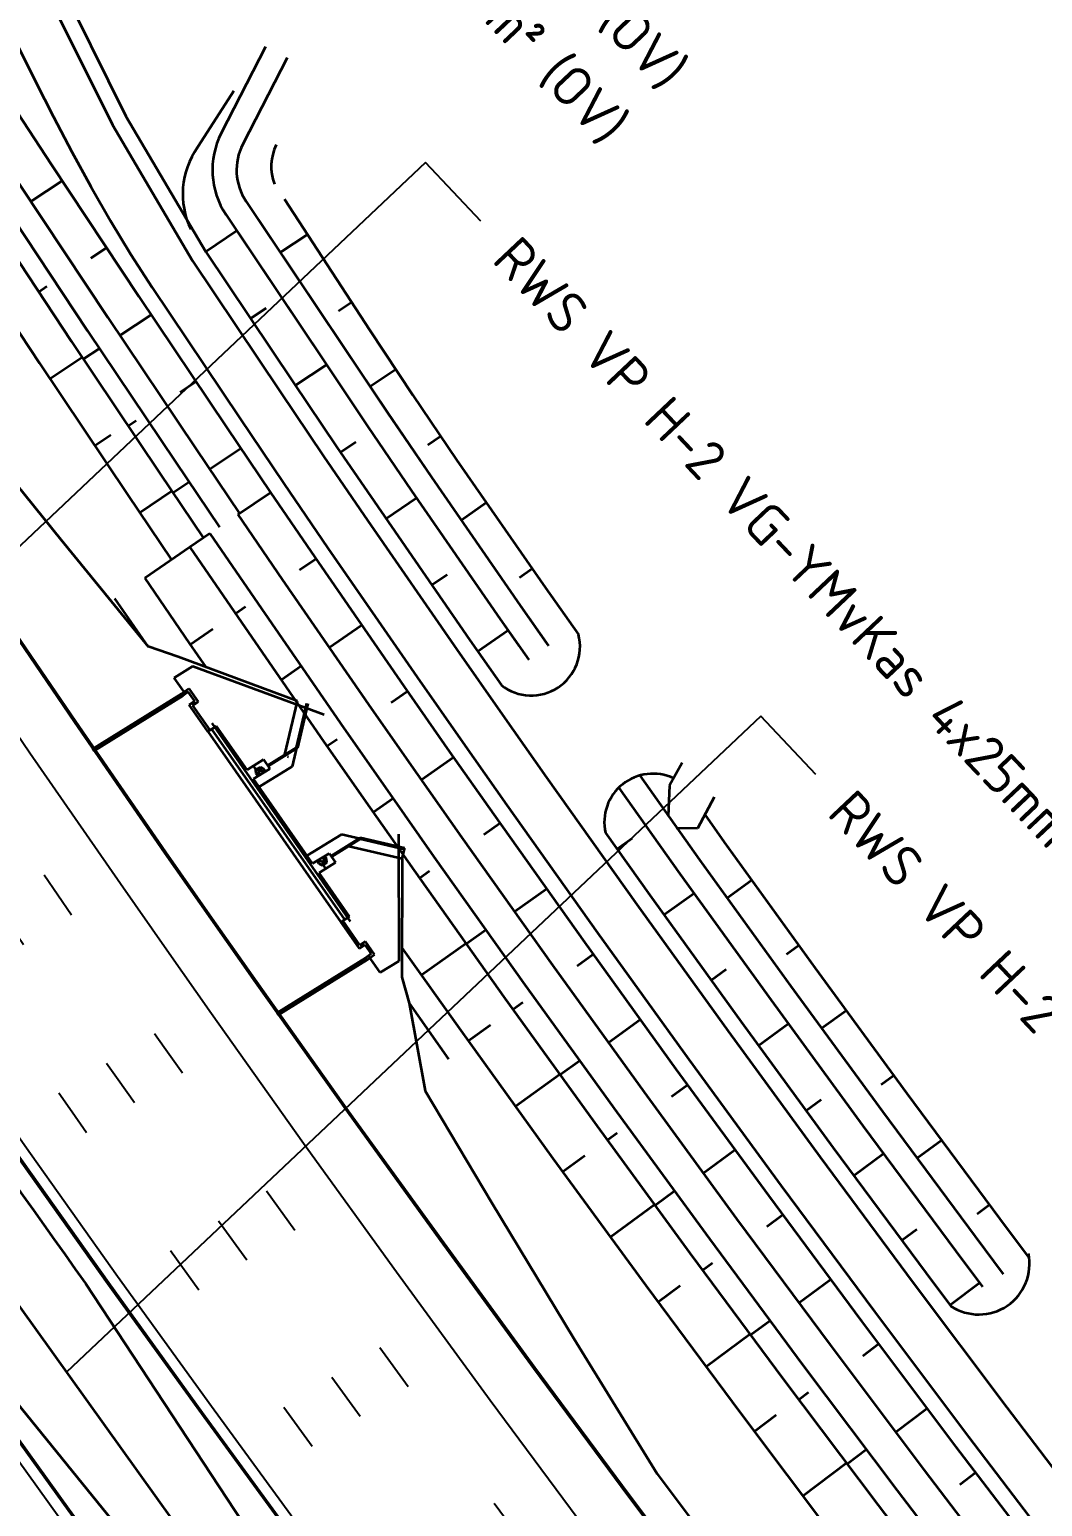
# Model space of a CAD drawing. Header units: metres. Extents: x 134219 to 139080, y 438661 to 444352.
# Drawn here: x 136832.7 to 136895.6, y 440918.4 to 441010.1 of the extents above; entities that cross this region are included whole.
import ezdxf
from ezdxf.enums import TextEntityAlignment as Align

# ---------------------------------------------------------------- set-up
doc = ezdxf.new("R2010")
doc.units = ezdxf.units.M
doc.linetypes.add('13strp', pattern=[4, 1, -3])
doc.linetypes.add('39strp', pattern=[12, 3, -9])
for name, color, linetype, lineweight in [('N-WE-KL-ET_LS_OV_KABEL-G', 10, 'KL-LS-OV-N', 35), ('N-WE-KL-ET_LS_OV_KABEL-T25', 7, 'Continuous', 25), ('Utd-geleiderail-nw', 8, 'glm a2ee v014$0$f2m40080', 35), ('Utd-ondergr-nw', 8, '13strp', 35)]:
    doc.layers.add(name, color=color, linetype=linetype, lineweight=lineweight)
doc.layers.add('Utd-weg-nw', color=8, linetype='Continuous')
doc.styles.add('NLCS_25', font='NLCS-ISO.ttf', dxfattribs={"height": 2.5})
doc.linetypes.add('glm a2ee v014$0$f2m40080', pattern='A,2,-1,[160,RTW.shx,S=0.5,R=0,X=0,Y=0],-1', length=4)
doc.linetypes.add('KL-LS-OV-N', pattern='A,4,-1,[103,NLCS.SHX,S=0.75,R=0,X=0,Y=0],-1,4,-1.5,["0V",Standard,S=1,R=0,X=0,Y=-0.5],-3', length=14.5)

msp = doc.modelspace()

# ---------------------------------------------------------------- linework, layer by layer
at = {"layer": 'N-WE-KL-ET_LS_OV_KABEL-G', "elevation": 0.838, "flags": 128}
msp.add_lwpolyline([(137397.767, 440345.582), (137394.141, 440349.067), (137373.725, 440368.974), (137362.86, 440379.473), (137362.082, 440380.608), (137358.179, 440384.189), (137357.31, 440385.817), (137348.685, 440394.2), (137336.721, 440406.03), (137323.595, 440418.454), (137321.363, 440420.014), (137263.254, 440476.819), (137248.578, 440491.167), (137211.009, 440527.914), (137182.871, 440555.139), (137181.286, 440557.155), (137175.257, 440563.089), (137172.65, 440565.131), (137165.162, 440572.46), (137161.522, 440575.957), (137156.243, 440581.275), (137155.093, 440582.461), (137155.079, 440582.449), (137154.947, 440582.599), (137152.815, 440584.311), (137121.217, 440615.201), (137096.617, 440639.41), (137093.261, 440642.582), (137071.772, 440663.407), (137047.059, 440687.542), (137027.586, 440706.355), (137026.349, 440708.033), (137025.25, 440708.723), (137018.205, 440715.769), (137003.938, 440729.548), (137003.557, 440729.28), (137003.387, 440729.447), (137003.776, 440729.752), (136992.441, 440740.993), (136987.549, 440745.882), (136977.991, 440755.7), (136967.513, 440766.36), (136946.53, 440788.777), (136936.753, 440799.318), (136935.382, 440801.406), (136934.514, 440801.848), (136923.844, 440814.259), (136905.727, 440835.285), (136896.642, 440846.249), (136890.364, 440853.926), (136874.244, 440874.129), (136863.019, 440888.623), (136852.166, 440902.79), (136829.922, 440933.795), (136828.879, 440937.153), (136821.051, 440948.586), (136814.767, 440955.968), (136812.574, 440959.394), (136811.088, 440961.202), (136810.501, 440960.838)], dxfattribs=at)
at = {"layer": 'N-WE-KL-ET_LS_OV_KABEL-T25'}
for p, q in [((136857.296, 441001.846), (136812.49, 440959.495)), ((136860.73, 440998.213), (136857.296, 441001.846)), ((136878.11, 440967.469), (136834.998, 440926.719)), ((136881.544, 440963.836), (136878.11, 440967.469))]:
    msp.add_line(p, q, dxfattribs=at)
at = {"layer": 'Utd-geleiderail-nw', "linetype": 'Continuous', "flags": 128}
msp.add_lwpolyline([(136776.157, 441015.739), (136815.671, 440961.643, 0.005867), (136836.194, 440932.219), (136869.794, 440881.088)], format="xyb", dxfattribs=at)
msp.add_lwpolyline([(136829.357, 440927.966), (136870.508, 440877.226)], dxfattribs=at)
at = {"layer": 'Utd-ondergr-nw', "linetype": 'Continuous'}
for p, q in [((136848.276, 440996.269), (136849.974, 440997.377)), ((136851.883, 440992.652), (136852.707, 440993.19)), ((136853.842, 440987.946), (136855.455, 440989.013)), ((136857.442, 440984.324), (136858.23, 440984.854)), ((136859.508, 440979.65), (136861.063, 440980.734)), ((136863.136, 440976.084), (136863.922, 440976.632)), ((136840.074, 440971.803), (136837.997, 440974.778)), ((136841.931, 440971.153), (136840.074, 440971.803)), ((136841.931, 440971.153), (136840.074, 440971.803)), ((136841.695, 440969.85), (136842.854, 440970.571)), ((136849.34, 440968.397), (136841.931, 440971.153)), ((136842.854, 440970.571), (136851.001, 440967.575)), ((136842.387, 440968.858), (136841.695, 440969.85)), ((136836.636, 440965.44), (136842.131, 440968.858)), ((136842.216, 440968.735), (136836.721, 440965.317)), ((136842.129, 440968.861), (136842.252, 440968.947)), ((136842.215, 440968.738), (136842.129, 440968.861)), ((136842.131, 440968.858), (136842.216, 440968.735)), ((136842.559, 440968.978), (136842.215, 440968.738)), ((136842.252, 440968.947), (136842.455, 440969.089)), ((136842.455, 440969.089), (136842.596, 440969.187)), ((136842.96, 440968.404), (136842.559, 440968.978)), ((136842.596, 440969.187), (136843.169, 440968.367)), ((136842.615, 440968.164), (136842.96, 440968.404)), ((136843.769, 440966.511), (136842.615, 440968.164)), ((136843.169, 440968.367), (136842.824, 440968.127)), ((136842.824, 440968.127), (136843.897, 440966.591)), ((136848.564, 440965.082), (136849.34, 440968.397)), ((136849.924, 440968.261), (136849.009, 440964.346)), ((136849.286, 440965.531), (136849.924, 440968.261)), ((136849.983, 440968.247), (136849.339, 440965.493)), ((136852.635, 440954.71), (136844.036, 440967.026)), ((136843.771, 440966.508), (136844.324, 440966.852)), ((136843.771, 440966.508), (136852.026, 440954.684)), ((136852.283, 440954.844), (136844.028, 440966.668)), ((136846.215, 440964.142), (136844.324, 440966.852)), ((136836.721, 440965.317), (136836.636, 440965.44)), ((136847.485, 440964.413), (136849.286, 440965.531)), ((136849.339, 440965.493), (136847.52, 440964.363)), ((136846.215, 440964.142), (136847.232, 440964.775)), ((136846.589, 440964.375), (136846.76, 440964.131)), ((136847.634, 440964.2), (136846.617, 440963.568)), ((136846.759, 440964.13), (136846.884, 440964.242)), ((136846.759, 440964.13, 0), (136846.885, 440964.242, 0)), ((136846.884, 440964.242), (136847.041, 440964.305)), ((136846.885, 440964.242, 0), (136847.041, 440964.305, 0)), ((136846.886, 440963.735, 0), (136847.041, 440964.305, 0)), ((136847.041, 440964.305), (136846.886, 440963.735)), ((136849.009, 440964.346), (136846.961, 440963.075)), ((136847.041, 440964.305), (136847.242, 440964.194)), ((136847.041, 440964.305, 0), (136847.242, 440964.193, 0)), ((136847.232, 440964.775), (136847.634, 440964.2)), ((136847.242, 440964.194), (136847.358, 440964.028)), ((136847.242, 440964.193, 0), (136847.358, 440964.028, 0)), ((136848.728, 440964.956), (136848.778, 440964.952)), ((136873.24, 440964.566), (136872.439, 440963.158)), ((136850.286, 440958.312), (136846.617, 440963.568)), ((136846.759, 440964.13, 0), (136847.358, 440964.028, 0)), ((136847.358, 440964.028), (136846.759, 440964.13)), ((136846.77, 440963.9), (136846.759, 440964.13)), ((136846.77, 440963.9, 0), (136846.759, 440964.13, 0)), ((136846.886, 440963.735), (136846.77, 440963.9)), ((136846.886, 440963.735, 0), (136846.77, 440963.9, 0)), ((136847.192, 440963.22, 0), (136847.664, 440963.514, 0)), ((136872.439, 440963.158), (136872.366, 440961.265)), ((136875.22, 440962.43), (136874.187, 440960.501)), ((136874.187, 440960.501), (136872.861, 440960.508)), ((136852.067, 440960.126), (136849.942, 440958.805)), ((136853.241, 440959.914, 0), (136851.418, 440958.78, 0)), ((136851.452, 440958.73, 0), (136853.252, 440959.85, 0)), ((136855.982, 440959.214), (136852.067, 440960.126)), ((136855.996, 440959.272, 0), (136853.241, 440959.914, 0)), ((136853.252, 440959.85, 0), (136855.982, 440959.214, 0)), ((136855.62, 440960.149), (136855.628, 440952.261)), ((136850.286, 440958.313), (136851.302, 440958.945)), ((136851.032, 440958.777), (136850.875, 440958.207)), ((136851.146, 440958.613), (136851.032, 440958.777)), ((136851.302, 440958.945), (136851.704, 440958.37)), ((136852.53, 440959.401), (136855.846, 440958.63)), ((136855.846, 440958.63), (136855.982, 440959.214)), ((136855.982, 440959.214, 0), (136855.996, 440959.272, 0)), ((136850.559, 440958.483), (136850.674, 440958.319)), ((136851.157, 440958.383), (136850.559, 440958.483)), ((136850.674, 440958.319), (136850.875, 440958.207)), ((136851.704, 440958.37), (136850.687, 440957.738)), ((136852.579, 440955.028), (136850.687, 440957.738)), ((136850.875, 440958.207), (136851.031, 440958.271)), ((136851.11, 440958.005), (136850.945, 440958.241)), ((136851.031, 440958.271), (136851.157, 440958.383)), ((136851.157, 440958.383), (136851.146, 440958.613)), ((136855.846, 440958.63), (136855.819, 440951.26)), ((136876.019, 440956.19), (136877.547, 440957.291)), ((136852.026, 440954.684), (136852.579, 440955.028)), ((136852.024, 440954.688), (136853.178, 440953.034)), ((136853.215, 440953.243), (136852.151, 440954.767)), ((136853.178, 440953.034), (136853.523, 440953.275)), ((136853.56, 440953.483), (136853.215, 440953.243)), ((136853.523, 440953.275), (136853.923, 440952.701)), ((136854.132, 440952.664), (136853.56, 440953.483)), ((136879.706, 440952.684), (136880.47, 440953.235)), ((136848.085, 440949.038), (136853.581, 440952.457)), ((136853.667, 440952.334), (136848.172, 440948.916)), ((136853.923, 440952.701), (136853.579, 440952.46)), ((136853.579, 440952.46), (136853.665, 440952.337)), ((136853.581, 440952.457), (136853.667, 440952.334)), ((136853.665, 440952.337), (136853.788, 440952.423)), ((136854.475, 440951.543), (136853.751, 440952.58)), ((136853.788, 440952.423), (136853.991, 440952.565)), ((136853.991, 440952.565), (136854.132, 440952.664)), ((136855.628, 440952.261), (136854.475, 440951.543)), ((136855.819, 440951.26), (136856.272, 440949.635)), ((136855.819, 440951.26), (136856.272, 440949.635)), ((136856.272, 440949.635), (136858.716, 440946.155)), ((136856.272, 440949.635), (136857.279, 440944.191)), ((136848.172, 440948.916), (136848.085, 440949.038)), ((136881.891, 440948.08), (136883.411, 440949.191)), ((136885.601, 440944.599), (136886.362, 440945.154)), ((136887.818, 440940.011), (136889.331, 440941.132)), ((136891.552, 440936.554), (136892.308, 440937.115))]:
    msp.add_line(p, q, dxfattribs=at)
at = {"layer": 'Utd-ondergr-nw', "color": 1, "linetype": 'Continuous'}
msp.add_line((136850.251, 440958.999, 0), (136850.724, 440959.293, 0), dxfattribs=at)
at = {"layer": 'Utd-ondergr-nw', "linetype": 'Continuous', "flags": 128}
for points in [[(136730.537, 441136.043), (136735.812, 441127.548), (136741.087, 441119.052), (136746.362, 441110.557), (136751.637, 441102.061), (136756.087, 441094.895), (136756.912, 441093.565), (136762.184, 441085.076), (136767.455, 441076.598), (136772.728, 441068.133), (136778.006, 441059.683), (136783.292, 441051.251), (136788.59, 441042.839), (136793.904, 441034.448), (136799.236, 441026.081), (136804.59, 441017.741), (136809.969, 441009.428), (136816.095, 441001.618), (136822.247, 440993.847), (136828.43, 440986.119), (136834.643, 440978.436), (136840.072, 440971.804)], [(136749.733, 441136.191), (136754.984, 441127.68), (136760.234, 441119.17), (136765.484, 441110.659), (136769.913, 441103.48), (136770.734, 441102.148), (136775.98, 441093.647), (136781.22, 441085.163), (136786.459, 441076.697), (136791.7, 441068.252), (136796.946, 441059.83), (136802.2, 441051.433), (136807.467, 441043.063), (136812.748, 441034.722), (136818.047, 441026.412), (136823.368, 441018.136), (136828.714, 441009.895), (136834.087, 441001.692), (136839.49, 440993.529), (136844.928, 440985.408), (136847.66, 440981.365)], [(136747.758, 441134.965), (136753.009, 441126.454), (136758.259, 441117.943), (136763.509, 441109.432), (136767.938, 441102.253), (136768.759, 441100.922), (136774.005, 441092.42), (136779.246, 441083.934), (136784.487, 441075.467), (136789.729, 441067.019), (136794.977, 441058.593), (136800.235, 441050.192), (136805.504, 441041.817), (136810.789, 441033.47), (136816.093, 441025.153), (136821.419, 441016.869), (136826.77, 441008.62), (136832.149, 441000.408), (136837.559, 440992.235), (136843.003, 440984.104), (136845.739, 440980.055)], [(136746.484, 441134.174), (136751.734, 441125.663), (136756.984, 441117.152), (136762.235, 441108.641), (136766.664, 441101.462), (136767.485, 441100.13), (136772.731, 441091.629), (136777.973, 441083.142), (136783.214, 441074.673), (136788.458, 441066.223), (136793.707, 441057.795), (136798.966, 441049.391), (136804.238, 441041.012), (136809.526, 441032.661), (136814.832, 441024.341), (136820.161, 441016.052), (136825.515, 441007.797), (136830.898, 440999.579), (136836.313, 440991.4), (136841.762, 440983.262), (136844.5, 440979.209)], [(136745.464, 441133.541), (136750.715, 441125.03), (136755.965, 441116.519), (136761.215, 441108.008), (136765.644, 441100.829), (136766.466, 441099.497), (136771.712, 441090.995), (136776.954, 441082.508), (136782.196, 441074.038), (136787.44, 441065.587), (136792.691, 441057.157), (136797.952, 441048.75), (136803.225, 441040.369), (136808.515, 441032.015), (136813.824, 441023.691), (136819.155, 441015.398), (136824.512, 441007.139), (136829.898, 440998.917), (136835.316, 440990.732), (136840.768, 440982.589), (136843.509, 440978.533)], [(136743.426, 441132.275), (136748.676, 441123.764), (136753.926, 441115.253), (136759.176, 441106.742), (136763.605, 441099.563), (136764.427, 441098.231), (136769.673, 441089.729), (136774.916, 441081.24), (136780.159, 441072.768), (136785.406, 441064.314), (136790.659, 441055.88), (136795.923, 441047.469), (136801.199, 441039.082), (136806.493, 441030.722), (136811.806, 441022.391), (136817.143, 441014.09), (136822.505, 441005.823), (136827.897, 440997.591), (136833.322, 440989.396), (136838.782, 440981.242), (136841.526, 440977.181)], [(136824.259, 441032.753), (136825.298, 441031.085), (136830.014, 441022.455), (136834.312, 441013.567), (136838.69, 441004.742), (136843.644, 440996.312), (136849.066, 440988.214), (136851.79, 440984.182), (136854.536, 440980.17), (136860.055, 440972.182), (136862.005, 440969.39)], [(136767.905, 441017.934), (136773.288, 441009.488), (136778.7, 441001.057), (136784.143, 440992.645), (136789.622, 440984.253), (136795.139, 440975.884), (136800.698, 440967.54), (136806.302, 440959.224), (136809.122, 440955.077), (136811.954, 440950.938), (136817.657, 440942.685), (136820.588, 440938.487), (136823.415, 440934.467), (136829.227, 440926.287), (136835.094, 440918.147), (136841.015, 440910.045), (136846.989, 440901.984), (136853.018, 440893.962), (136859.099, 440885.981), (136865.234, 440878.04), (136871.422, 440870.141), (136877.662, 440862.283), (136883.954, 440854.467), (136890.299, 440846.693)], [(136767.964, 441017.972), (136773.347, 441009.526), (136778.758, 441001.095), (136784.202, 440992.683), (136789.68, 440984.292), (136795.197, 440975.923), (136800.756, 440967.579), (136806.36, 440959.263), (136809.179, 440955.116), (136812.011, 440950.978), (136817.715, 440942.725), (136820.645, 440938.528), (136823.472, 440934.507), (136829.284, 440926.328), (136835.15, 440918.188), (136841.071, 440910.087), (136847.046, 440902.026), (136853.074, 440894.004), (136859.155, 440886.024), (136865.289, 440878.083), (136871.477, 440870.184), (136877.717, 440862.327), (136884.009, 440854.511), (136890.353, 440846.737)], [(136802.699, 441016.522), (136808.082, 441008.202), (136813.494, 440999.912), (136818.938, 440991.654), (136824.417, 440983.431), (136829.934, 440975.244), (136835.491, 440967.096), (136841.093, 440958.99), (136843.969, 440954.871), (136846.742, 440950.927), (136852.444, 440942.902), (136858.2, 440934.916), (136864.008, 440926.968), (136869.87, 440919.06), (136875.784, 440911.19), (136881.75, 440903.36), (136887.769, 440895.571), (136893.839, 440887.821), (136899.961, 440880.112), (136906.134, 440872.444), (136912.357, 440864.817), (136918.632, 440857.232), (136924.957, 440849.689), (136931.333, 440842.189)], [(136802.757, 441016.56), (136808.141, 441008.24), (136813.553, 440999.951), (136818.996, 440991.693), (136824.475, 440983.47), (136829.992, 440975.283), (136835.549, 440967.136), (136841.151, 440959.03), (136844.026, 440954.911), (136846.8, 440950.967), (136852.501, 440942.943), (136858.257, 440934.957), (136864.065, 440927.01), (136869.926, 440919.102), (136875.84, 440911.233), (136881.806, 440903.403), (136887.824, 440895.614), (136893.894, 440887.864), (136900.015, 440880.156), (136906.188, 440872.488), (136912.412, 440864.862), (136918.686, 440857.277), (136925.011, 440849.734), (136931.386, 440842.234)], [(136781.907, 441014.999), (136787.299, 441006.599), (136792.721, 440998.219), (136798.176, 440989.864), (136803.667, 440981.535), (136809.197, 440973.234), (136814.769, 440964.964), (136820.388, 440956.728), (136826.055, 440948.527), (136828.966, 440944.358), (136831.773, 440940.365), (136837.546, 440932.241), (136843.373, 440924.156), (136849.254, 440916.109), (136855.188, 440908.102), (136861.175, 440900.135), (136867.216, 440892.208), (136873.309, 440884.322), (136879.454, 440876.476), (136885.652, 440868.671), (136891.901, 440860.908), (136898.203, 440853.187), (136904.555, 440845.508)], [(136781.966, 441015.037), (136787.358, 441006.637), (136792.779, 440998.258), (136798.234, 440989.902), (136803.725, 440981.573), (136809.255, 440973.273), (136814.827, 440965.003), (136820.445, 440956.767), (136826.112, 440948.567), (136829.023, 440944.398), (136831.831, 440940.405), (136837.603, 440932.282), (136843.43, 440924.197), (136849.31, 440916.151), (136855.244, 440908.144), (136861.231, 440900.178), (136867.271, 440892.251), (136873.364, 440884.365), (136879.509, 440876.519), (136885.707, 440868.715), (136891.956, 440860.952), (136898.257, 440853.231), (136904.609, 440845.553)], [(136833.475, 441013.019), (136837.856, 441004.19), (136842.814, 440995.755), (136848.239, 440987.652), (136850.964, 440983.619), (136853.711, 440979.604), (136859.235, 440971.611), (136862.068, 440967.553), (136864.8, 440963.668), (136870.417, 440955.764), (136876.086, 440947.897), (136881.808, 440940.068), (136887.581, 440932.278), (136893.407, 440924.526), (136899.284, 440916.814)], [(136830.889, 441011.322), (136831.973, 441009.105), (136833.07, 441006.895), (136834.187, 441004.697), (136835.332, 441002.517), (136836.509, 441000.363), (136837.728, 440998.236), (136838.996, 440996.142), (136840.321, 440994.086), (136845.755, 440985.969), (136848.486, 440981.928), (136851.238, 440977.906), (136856.772, 440969.898), (136859.611, 440965.831), (136862.349, 440961.938), (136867.977, 440954.018), (136873.658, 440946.135), (136879.391, 440938.29), (136885.177, 440930.484), (136891.014, 440922.716), (136896.904, 440914.987)], [(136832.79, 440999.439), (136834.731, 441000.719)], [(136848.532, 440999.586), (136853.842, 440991.451), (136856.517, 440987.406), (136859.217, 440983.383), (136864.748, 440975.447), (136866.794, 440972.539)], [(136846.822, 440998.441), (136852.232, 440990.36), (136854.925, 440986.321), (136857.665, 440982.317), (136863.171, 440974.35), (136864.924, 440971.838)], [(136845.576, 440997.606), (136843.646, 440996.31)], [(136845.576, 440997.606), (136850.991, 440989.518), (136853.686, 440985.475), (136856.428, 440981.468), (136861.939, 440973.493), (136863.702, 440970.968)], [(136836.519, 440995.912), (136837.488, 440996.554)], [(136833.777, 440994.144), (136833.277, 440993.812)], [(136847.392, 440992.804), (136846.426, 440992.158)], [(136838.316, 440991.104), (136840.25, 440992.394)], [(136837.043, 440990.31), (136836.044, 440989.644)], [(136835.978, 440989.744), (136833.981, 440988.412)], [(136851.139, 440989.296), (136849.206, 440988.007)], [(136842.063, 440987.597), (136843.028, 440988.245)], [(136839.326, 440985.821), (136838.828, 440985.487)], [(136837.759, 440984.926), (136836.763, 440984.258)], [(136852.966, 440984.495), (136852.016, 440983.852)], [(136843.885, 440982.799), (136845.812, 440984.099)], [(136842.612, 440982.004), (136841.617, 440981.333)], [(136841.539, 440981.449), (136839.549, 440980.106)], [(136845.64, 440979.987), (136847.66, 440981.365)], [(136847.66, 440981.365), (136850.414, 440977.34), (136855.951, 440969.327), (136858.792, 440965.258), (136861.532, 440961.362), (136867.164, 440953.436), (136872.849, 440945.547), (136878.586, 440937.697), (136884.376, 440929.885), (136890.217, 440922.112), (136896.11, 440914.379), (136902.055, 440906.684), (136908.051, 440899.03), (136914.097, 440891.415), (136920.195, 440883.841), (136926.342, 440876.308), (136932.54, 440868.816), (136938.788, 440861.365), (136945.085, 440853.957), (136951.431, 440846.59)], [(136856.742, 440981.014), (136854.851, 440979.714)], [(136845.64, 440979.987), (136848.398, 440975.956), (136853.944, 440967.931), (136856.79, 440963.855), (136859.534, 440959.952), (136865.175, 440952.013), (136870.87, 440944.111), (136876.617, 440936.248), (136882.416, 440928.423), (136888.267, 440920.637), (136894.171, 440912.89), (136900.125, 440905.183), (136906.131, 440897.516), (136912.188, 440889.888), (136918.295, 440882.302), (136924.453, 440874.756), (136930.661, 440867.251), (136936.92, 440859.788), (136943.227, 440852.367), (136949.584, 440844.988)], [(136842.666, 440977.958), (136839.857, 440976.043)], [(136843.905, 440978.804), (136842.666, 440977.958)], [(136842.666, 440977.958), (136845.43, 440973.919), (136850.989, 440965.875), (136853.842, 440961.789), (136856.592, 440957.877), (136862.248, 440949.918), (136867.956, 440941.997), (136873.718, 440934.114), (136879.531, 440926.27), (136885.397, 440918.465), (136891.314, 440910.699), (136897.284, 440902.973), (136903.304, 440895.286), (136909.376, 440887.64), (136915.499, 440880.035), (136921.672, 440872.47), (136927.895, 440864.947), (136934.169, 440857.466), (136940.492, 440850.026), (136946.865, 440842.629)], [(136843.905, 440978.804), (136846.667, 440974.768), (136852.22, 440966.731), (136855.07, 440962.65), (136857.818, 440958.741), (136863.468, 440950.791), (136869.17, 440942.878), (136874.926, 440935.003), (136880.733, 440927.167), (136886.593, 440919.37), (136892.504, 440911.612), (136898.468, 440903.894), (136904.482, 440896.215), (136910.548, 440888.577), (136916.664, 440880.979), (136922.831, 440873.423), (136929.048, 440865.907), (136935.315, 440858.433), (136941.632, 440851.002), (136947.998, 440843.612)], [(136849.476, 440976.547), (136850.484, 440977.239)], [(136858.641, 440976.247), (136857.697, 440975.595)], [(136839.857, 440976.042), (136842.627, 440971.994), (136843.651, 440970.513)], [(136846.111, 440974.253), (136845.493, 440973.828)], [(136844.088, 440972.87), (136842.687, 440971.908)], [(136851.315, 440971.735), (136853.326, 440973.125)], [(136862.431, 440972.789), (136860.548, 440971.477)], [(136849.572, 440970.564), (136848.338, 440969.711)], [(136855.167, 440968.314), (136856.17, 440969.013)], [(136851.8, 440966.023), (136851.184, 440965.595)], [(136857.032, 440963.51), (136859.034, 440964.914)], [(136870.6, 440963.783), (136874.316, 440958.554), (136879.966, 440950.713), (136885.669, 440942.91), (136891.424, 440935.146), (136893.175, 440932.815)], [(136855.279, 440962.353), (136854.051, 440961.492)], [(136869.298, 440963.026), (136873.096, 440957.681), (136878.753, 440949.832), (136884.461, 440942.021), (136890.222, 440934.249), (136891.891, 440932.027)], [(136860.914, 440960.121), (136861.912, 440960.826)], [(136874.635, 440961.356), (136875.847, 440959.65), (136881.49, 440951.819), (136887.186, 440944.027), (136892.933, 440936.272), (136894.787, 440933.805)], [(136868.472, 440960.227), (136871.23, 440956.346), (136876.895, 440948.484), (136882.613, 440940.661), (136888.383, 440932.876), (136889.927, 440930.821)], [(136870.138, 440959.863), (136869.203, 440959.198)], [(136857.545, 440957.832), (136856.932, 440957.399)], [(136862.816, 440955.333), (136864.809, 440956.75)], [(136873.977, 440956.459), (136872.112, 440955.121)], [(136861.053, 440954.189), (136859.831, 440953.319)], [(136859.814, 440953.343), (136857.043, 440951.372)], [(136855.826, 440953.086), (136859.483, 440947.939), (136865.205, 440940), (136870.979, 440932.099), (136876.806, 440924.236), (136882.686, 440916.413), (136888.617, 440908.629), (136894.6, 440900.885), (136900.635, 440893.181), (136906.721, 440885.517), (136912.857, 440877.894), (136919.045, 440870.312), (136925.283, 440862.771), (136931.571, 440855.273), (136937.909, 440847.816)], [(136866.716, 440951.966), (136867.71, 440952.678)], [(136875.97, 440951.731), (136875.04, 440951.059)], [(136863.344, 440949.679), (136862.735, 440949.242)], [(136868.651, 440947.191), (136870.633, 440948.622)], [(136861.333, 440948.28), (136859.951, 440947.29)], [(136879.833, 440948.353), (136877.978, 440947.003)], [(136866.877, 440946.06), (136865.661, 440945.182)], [(136865.638, 440945.214), (136862.881, 440943.225)], [(136857.279, 440944.191), (136861.413, 440937.248), (136866.513, 440928.812), (136871.673, 440920.406), (136877.578, 440912.548), (136883.535, 440904.73), (136889.545, 440896.952), (136895.605, 440889.214), (136901.718, 440881.517), (136907.881, 440873.861), (136914.096, 440866.246), (136920.361, 440858.672), (136926.677, 440851.141), (136933.042, 440843.651)], [(136872.574, 440943.851), (136873.563, 440944.57)], [(136881.858, 440943.638), (136880.933, 440942.96)], [(136869.2, 440941.567), (136868.593, 440941.126)], [(136874.541, 440939.089), (136876.513, 440940.533)], [(136885.746, 440940.288), (136883.899, 440938.925)], [(136867.192, 440940.162), (136865.817, 440939.163)], [(136872.757, 440937.971), (136871.547, 440937.085)], [(136871.517, 440937.125), (136868.774, 440935.117)], [(136878.488, 440935.777), (136879.472, 440936.502)], [(136887.802, 440935.587), (136886.881, 440934.902)], [(136875.111, 440933.494), (136874.507, 440933.049)], [(136873.106, 440932.084), (136871.738, 440931.076)], [(136880.486, 440931.027), (136882.449, 440932.485)], [(136891.713, 440932.264), (136889.876, 440930.888)], [(136878.691, 440929.922), (136877.487, 440929.028)], [(136877.451, 440929.076), (136874.722, 440927.049)], [(136884.457, 440927.743), (136885.435, 440928.475)], [(136881.076, 440925.462), (136880.476, 440925.013)], [(136879.075, 440924.047), (136877.714, 440923.029)], [(136886.487, 440923.007), (136888.439, 440924.478)], [(136883.44, 440921.068), (136880.725, 440919.022)], [(136884.681, 440921.914), (136883.483, 440921.012)], [(136890.48, 440919.75), (136891.454, 440920.489)]]:
    msp.add_lwpolyline(points, dxfattribs=at)
at = {"layer": 'Utd-ondergr-nw', "linetype": 'Continuous'}
for points in [[(136847.359, 441009.036), (136844.61, 441003.669, 0.272289), (136844.905, 440998.608), (136850.991, 440989.518), (136853.686, 440985.476), (136856.428, 440981.468), (136861.939, 440973.493), (136863.094, 440971.839)], [(136848.694, 441008.352), (136845.945, 441002.985, 0.272289), (136846.151, 440999.442), (136852.238, 440990.351), (136854.929, 440986.315), (136857.664, 440982.318), (136863.171, 440974.349), (136864.859, 440971.932)]]:
    msp.add_lwpolyline(points, format="xyb", dxfattribs=at)
msp.add_lwpolyline([(136845.396, 441006.3), (136843.012, 441002.595)], dxfattribs=at)
for centre, radius, start, end in [((136847.212, 440999.891), 4.996, 144.66109, 205.79957), ((136850.71, 441001.605), 3, 153.44744, 201.29203), ((136863.861, 440971.783), 3.029, 232.20356, 14.45551), ((136871.418, 440960.879), 3.018, 64.91839, 192.48224), ((136891.658, 440933.457), 3.149, 236.49222, 11.71338)]:
    msp.add_arc(centre, radius, start, end, dxfattribs=at)
at = {"layer": 'Utd-weg-nw', "linetype": '39strp', "flags": 128}
for points in [[(136432.6, 441598.448), (136437.875, 441589.952), (136443.15, 441581.457), (136448.425, 441572.961), (136453.7, 441564.465), (136458.975, 441555.97), (136464.25, 441547.474), (136469.524, 441538.979), (136474.799, 441530.483), (136480.074, 441521.988), (136485.349, 441513.492), (136490.624, 441504.996), (136495.899, 441496.501), (136501.174, 441488.005), (136506.449, 441479.51), (136511.724, 441471.014), (136516.999, 441462.518), (136522.274, 441454.023), (136527.549, 441445.527), (136532.824, 441437.032), (136538.099, 441428.536), (136543.374, 441420.04), (136548.649, 441411.545), (136553.923, 441403.049), (136559.198, 441394.554), (136564.473, 441386.058), (136569.748, 441377.562), (136575.023, 441369.067), (136580.298, 441360.571), (136585.573, 441352.076), (136590.848, 441343.58), (136596.123, 441335.085), (136601.398, 441326.589), (136606.673, 441318.093), (136611.948, 441309.598), (136617.223, 441301.102), (136622.498, 441292.607), (136627.773, 441284.111), (136633.047, 441275.615), (136638.322, 441267.12), (136643.597, 441258.624), (136648.872, 441250.129), (136654.147, 441241.633), (136659.422, 441233.137), (136664.697, 441224.642), (136669.972, 441216.146), (136675.247, 441207.651), (136680.522, 441199.155), (136685.797, 441190.659), (136691.072, 441182.164), (136696.347, 441173.668), (136701.622, 441165.173), (136706.897, 441156.677), (136712.172, 441148.182), (136717.446, 441139.686), (136722.721, 441131.19), (136727.996, 441122.695), (136733.271, 441114.199), (136738.546, 441105.704), (136743.821, 441097.208), (136748.271, 441090.042), (136749.096, 441088.712), (136754.37, 441080.221), (136759.644, 441071.738), (136764.921, 441063.265), (136770.206, 441054.804), (136775.502, 441046.357), (136780.811, 441037.927), (136786.138, 441029.515), (136791.485, 441021.125), (136796.856, 441012.757), (136802.255, 441004.415), (136807.683, 440996.1), (136813.145, 440987.815), (136818.643, 440979.562), (136824.181, 440971.344), (136829.762, 440963.163), (136835.388, 440955.021), (136838.277, 440950.883), (136841.064, 440946.92), (136846.793, 440938.858), (136852.575, 440930.834), (136858.411, 440922.849), (136864.3, 440914.903), (136870.242, 440906.996), (136876.236, 440899.13), (136882.283, 440891.303), (136888.382, 440883.517), (136894.532, 440875.772), (136900.734, 440868.068), (136906.988, 440860.405), (136913.292, 440852.784), (136919.647, 440845.206), (136926.052, 440837.67), (136932.507, 440830.177), (136939.012, 440822.727), (136945.567, 440815.32), (136952.171, 440807.958), (136958.824, 440800.64), (136960.405, 440798.915), (136965.526, 440793.364), (136972.28, 440786.127), (136979.08, 440778.925), (136985.925, 440771.757), (136992.812, 440764.619), (136999.737, 440757.509), (137006.698, 440750.425), (137013.691, 440743.364), (137020.714, 440736.323), (137027.764, 440729.3), (137034.838, 440722.291), (137041.933, 440715.295), (137049.047, 440708.308), (137056.176, 440701.327), (137063.318, 440694.35), (137070.47, 440687.374), (137076.936, 440681.072), (137077.629, 440680.396), (137084.79, 440673.417), (137091.952, 440666.438), (137099.113, 440659.458), (137106.275, 440652.479), (137113.436, 440645.499), (137118.449, 440640.613), (137120.598, 440638.52), (137127.759, 440631.54), (137134.921, 440624.561), (137142.082, 440617.581), (137149.244, 440610.602), (137156.405, 440603.622), (137163.567, 440596.643), (137170.728, 440589.663), (137177.89, 440582.684), (137185.051, 440575.704), (137192.213, 440568.725), (137199.374, 440561.745), (137206.536, 440554.766), (137213.697, 440547.786), (137220.859, 440540.807), (137228.02, 440533.827), (137235.182, 440526.848), (137242.343, 440519.868), (137249.504, 440512.889), (137256.666, 440505.909), (137263.827, 440498.93), (137270.989, 440491.95), (137278.15, 440484.971), (137285.312, 440477.991), (137292.473, 440471.012), (137299.635, 440464.032), (137306.796, 440457.053), (137313.958, 440450.074), (137321.119, 440443.094), (137328.281, 440436.115), (137335.442, 440429.135), (137342.604, 440422.156), (137349.765, 440415.176), (137356.927, 440408.197), (137358.552, 440406.612)], [(136429.626, 441596.602), (136434.901, 441588.106), (136440.176, 441579.61), (136445.451, 441571.115), (136450.726, 441562.619), (136456.001, 441554.124), (136461.276, 441545.628), (136466.551, 441537.132), (136471.826, 441528.637), (136477.101, 441520.141), (136482.376, 441511.646), (136487.651, 441503.15), (136492.926, 441494.655), (136498.201, 441486.159), (136503.476, 441477.663), (136508.751, 441469.168), (136514.025, 441460.672), (136519.3, 441452.177), (136524.575, 441443.681), (136529.85, 441435.185), (136535.125, 441426.69), (136540.4, 441418.194), (136545.675, 441409.699), (136550.95, 441401.203), (136556.225, 441392.707), (136561.5, 441384.212), (136566.775, 441375.716), (136572.05, 441367.221), (136577.325, 441358.725), (136582.6, 441350.229), (136587.875, 441341.734), (136593.149, 441333.238), (136598.424, 441324.743), (136603.699, 441316.247), (136608.974, 441307.752), (136614.249, 441299.256), (136619.524, 441290.76), (136624.799, 441282.265), (136630.074, 441273.769), (136635.349, 441265.274), (136640.624, 441256.778), (136645.899, 441248.282), (136651.174, 441239.787), (136656.449, 441231.291), (136661.724, 441222.796), (136666.999, 441214.3), (136672.274, 441205.804), (136677.548, 441197.309), (136682.823, 441188.813), (136688.098, 441180.318), (136693.373, 441171.822), (136698.648, 441163.326), (136703.923, 441154.831), (136709.198, 441146.335), (136714.473, 441137.84), (136719.748, 441129.344), (136725.023, 441120.849), (136730.298, 441112.353), (136735.573, 441103.857), (136740.848, 441095.362), (136745.297, 441088.196), (136746.123, 441086.866), (136751.397, 441078.374), (136756.672, 441069.889), (136761.952, 441061.412), (136767.239, 441052.947), (136772.538, 441044.495), (136777.852, 441036.058), (136783.184, 441027.639), (136788.537, 441019.239), (136793.914, 441010.862), (136799.32, 441002.508), (136804.756, 440994.181), (136810.227, 440985.882), (136815.735, 440977.614), (136821.284, 440969.38), (136826.876, 440961.182), (136832.515, 440953.022), (136835.411, 440948.874), (136838.204, 440944.902), (136843.946, 440936.821), (136849.743, 440928.778), (136855.592, 440920.774), (136861.495, 440912.81), (136867.451, 440904.884), (136873.459, 440896.999), (136879.52, 440889.154), (136885.634, 440881.35), (136891.799, 440873.586), (136898.015, 440865.864), (136904.283, 440858.183), (136910.602, 440850.544), (136916.972, 440842.948), (136923.393, 440835.394), (136929.863, 440827.884), (136936.384, 440820.416), (136942.954, 440812.992), (136949.573, 440805.612), (136956.242, 440798.277), (136957.826, 440796.548), (136962.96, 440790.984), (136969.728, 440783.731), (136976.542, 440776.515), (136983.4, 440769.333), (136990.299, 440762.182), (136997.235, 440755.061), (137004.206, 440747.967), (137011.209, 440740.896), (137018.24, 440733.847), (137025.297, 440726.816), (137032.378, 440719.802), (137039.478, 440712.8), (137046.596, 440705.809), (137053.729, 440698.825), (137060.873, 440691.846), (137068.027, 440684.868), (137074.493, 440678.566), (137075.186, 440677.89), (137082.348, 440670.91), (137089.509, 440663.931), (137096.671, 440656.952), (137103.832, 440649.972), (137110.994, 440642.993), (137116.007, 440638.107), (137118.155, 440636.013), (137125.316, 440629.034), (137132.478, 440622.054), (137139.639, 440615.075), (137146.801, 440608.095), (137153.962, 440601.116), (137161.124, 440594.136), (137168.285, 440587.157), (137175.447, 440580.177), (137182.608, 440573.198), (137189.77, 440566.218), (137196.931, 440559.239), (137204.093, 440552.259), (137211.254, 440545.28), (137218.416, 440538.3), (137225.577, 440531.321), (137232.739, 440524.341), (137239.9, 440517.362), (137247.062, 440510.382), (137254.223, 440503.403), (137261.385, 440496.423), (137268.546, 440489.444), (137275.708, 440482.464), (137282.869, 440475.485), (137290.031, 440468.505), (137297.192, 440461.526), (137304.353, 440454.546), (137311.515, 440447.567), (137318.676, 440440.588), (137325.838, 440433.608), (137332.999, 440426.629), (137340.161, 440419.649), (137347.322, 440412.67), (137354.484, 440405.69), (137356.11, 440404.106)], [(136426.653, 441594.755), (136431.928, 441586.26), (136437.203, 441577.764), (136442.478, 441569.269), (136447.753, 441560.773), (136453.028, 441552.277), (136458.303, 441543.782), (136463.578, 441535.286), (136468.853, 441526.791), (136474.127, 441518.295), (136479.402, 441509.799), (136484.677, 441501.304), (136489.952, 441492.808), (136495.227, 441484.313), (136500.502, 441475.817), (136505.777, 441467.322), (136511.052, 441458.826), (136516.327, 441450.33), (136521.602, 441441.835), (136526.877, 441433.339), (136532.152, 441424.844), (136537.427, 441416.348), (136542.702, 441407.852), (136547.977, 441399.357), (136553.251, 441390.861), (136558.526, 441382.366), (136563.801, 441373.87), (136569.076, 441365.374), (136574.351, 441356.879), (136579.626, 441348.383), (136584.901, 441339.888), (136590.176, 441331.392), (136595.451, 441322.896), (136600.726, 441314.401), (136606.001, 441305.905), (136611.276, 441297.41), (136616.551, 441288.914), (136621.826, 441280.419), (136627.101, 441271.923), (136632.376, 441263.427), (136637.65, 441254.932), (136642.925, 441246.436), (136648.2, 441237.941), (136653.475, 441229.445), (136658.75, 441220.949), (136664.025, 441212.454), (136669.3, 441203.958), (136674.575, 441195.463), (136679.85, 441186.967), (136685.125, 441178.471), (136690.4, 441169.976), (136695.675, 441161.48), (136700.95, 441152.985), (136706.225, 441144.489), (136711.5, 441135.993), (136716.774, 441127.498), (136722.049, 441119.002), (136727.324, 441110.507), (136732.599, 441102.011), (136737.874, 441093.516), (136742.324, 441086.349), (136743.149, 441085.02), (136748.424, 441076.527), (136753.7, 441068.04), (136758.982, 441059.56), (136764.272, 441051.091), (136769.575, 441042.633), (136774.893, 441034.189), (136780.229, 441025.762), (136785.588, 441017.354), (136790.972, 441008.966), (136796.385, 441000.601), (136801.83, 440992.261), (136807.309, 440983.949), (136812.827, 440975.666), (136818.387, 440967.416), (136823.991, 440959.201), (136829.642, 440951.023), (136832.545, 440946.866), (136835.344, 440942.884), (136841.1, 440934.784), (136846.91, 440926.722), (136852.773, 440918.7), (136858.69, 440910.716), (136864.66, 440902.772), (136870.683, 440894.869), (136876.758, 440887.005), (136882.885, 440879.182), (136889.065, 440871.4), (136895.296, 440863.66), (136901.579, 440855.961), (136907.913, 440848.305), (136914.298, 440840.69), (136920.733, 440833.119), (136927.219, 440825.59), (136933.755, 440818.105), (136940.341, 440810.664), (136946.976, 440803.267), (136953.66, 440795.914), (136955.248, 440794.181), (136960.394, 440788.605), (136967.176, 440781.336), (136974.004, 440774.105), (136980.875, 440766.909), (136987.786, 440759.746), (136994.734, 440752.614), (137001.715, 440745.509), (137008.726, 440738.429), (137015.766, 440731.371), (137022.831, 440724.333), (137029.917, 440717.312), (137037.023, 440710.305), (137044.146, 440703.31), (137051.282, 440696.322), (137058.428, 440689.341), (137065.583, 440682.362), (137072.05, 440676.059), (137072.743, 440675.383), (137079.905, 440668.404), (137087.066, 440661.424), (137094.228, 440654.445), (137101.389, 440647.466), (137108.551, 440640.486), (137113.564, 440635.6), (137115.712, 440633.507), (137122.874, 440626.527), (137130.035, 440619.548), (137137.197, 440612.568), (137144.358, 440605.589), (137151.52, 440598.609), (137158.681, 440591.63), (137165.843, 440584.65), (137173.004, 440577.671), (137180.166, 440570.691), (137187.327, 440563.712), (137194.488, 440556.732), (137201.65, 440549.753), (137208.811, 440542.773), (137215.973, 440535.794), (137223.134, 440528.814), (137230.296, 440521.835), (137237.457, 440514.855), (137244.619, 440507.876), (137251.78, 440500.896), (137258.942, 440493.917), (137266.103, 440486.937), (137273.265, 440479.958), (137280.426, 440472.978), (137287.588, 440465.999), (137294.749, 440459.019), (137301.911, 440452.04), (137309.072, 440445.06), (137316.234, 440438.081), (137323.395, 440431.102), (137330.557, 440424.122), (137337.718, 440417.143), (137344.88, 440410.163), (137352.041, 440403.184), (137353.667, 440401.599)]]:
    msp.add_lwpolyline(points, dxfattribs=at)
at = {"layer": 'Utd-weg-nw', "linetype": 'Continuous', "flags": 128}
for points in [[(136767.314, 441017.559), (136772.698, 441009.111), (136778.111, 441000.678), (136783.556, 440992.264), (136789.036, 440983.869), (136794.555, 440975.497), (136800.116, 440967.151), (136805.722, 440958.831), (136808.543, 440954.683), (136811.377, 440950.542), (136817.083, 440942.285), (136820.014, 440938.086), (136822.843, 440934.063), (136828.658, 440925.88), (136834.527, 440917.736), (136840.451, 440909.631), (136846.428, 440901.565), (136852.46, 440893.54), (136858.544, 440885.555), (136864.682, 440877.611), (136870.872, 440869.707), (136877.115, 440861.846), (136883.41, 440854.026), (136889.758, 440846.248)], [(136782.555, 441015.414), (136787.946, 441007.016), (136793.366, 440998.639), (136798.819, 440990.286), (136804.308, 440981.96), (136809.836, 440973.663), (136815.407, 440965.396), (136821.023, 440957.163), (136826.687, 440948.967), (136829.596, 440944.8), (136832.403, 440940.809), (136838.172, 440932.689), (136843.996, 440924.608), (136849.874, 440916.566), (136855.805, 440908.563), (136861.789, 440900.6), (136867.827, 440892.677), (136873.916, 440884.795), (136880.059, 440876.953), (136886.253, 440869.152), (136892.5, 440861.393), (136898.798, 440853.676), (136905.147, 440846.001)], [(136799.883, 441014.707), (136805.273, 441006.377), (136810.693, 440998.075), (136816.146, 440989.804), (136821.634, 440981.566), (136827.161, 440973.364), (136832.73, 440965.2), (136838.343, 440957.077), (136841.225, 440952.948), (136844.005, 440948.995), (136849.72, 440940.953), (136855.489, 440932.948), (136861.31, 440924.983), (136867.185, 440917.056), (136873.113, 440909.169), (136879.092, 440901.321), (136885.124, 440893.514), (136891.208, 440885.746), (136897.344, 440878.02), (136903.531, 440870.335), (136909.769, 440862.691), (136916.058, 440855.088), (136922.398, 440847.528)]]:
    msp.add_lwpolyline(points, dxfattribs=at)

# ---------------------------------------------------------------- texts
at = {"layer": 'N-WE-KL-ET_LS_OV_KABEL-T25', "style": 'NLCS_25'}
for s, p in [('RWS VP H-1 VG-YMvKas 4x25mm² (OV)', (136832.599, 441049.65)), ('RWS VP H-3 VG-YMvKas 4x10mm² (OV)', (136828.965, 441046.215)), ('RWS VP H-2 VG-YMvKas 4x25mm² (OV)', (136862.249, 440996.606)), ('RWS VP H-2 VG-YMvKas 4x16mm² (OV)', (136883.063, 440962.229))]:
    msp.add_text(s, height=2.5, rotation=313.38733, dxfattribs=at).set_placement(p, align=Align.MIDDLE_LEFT)

doc.saveas('drawing.dxf')
